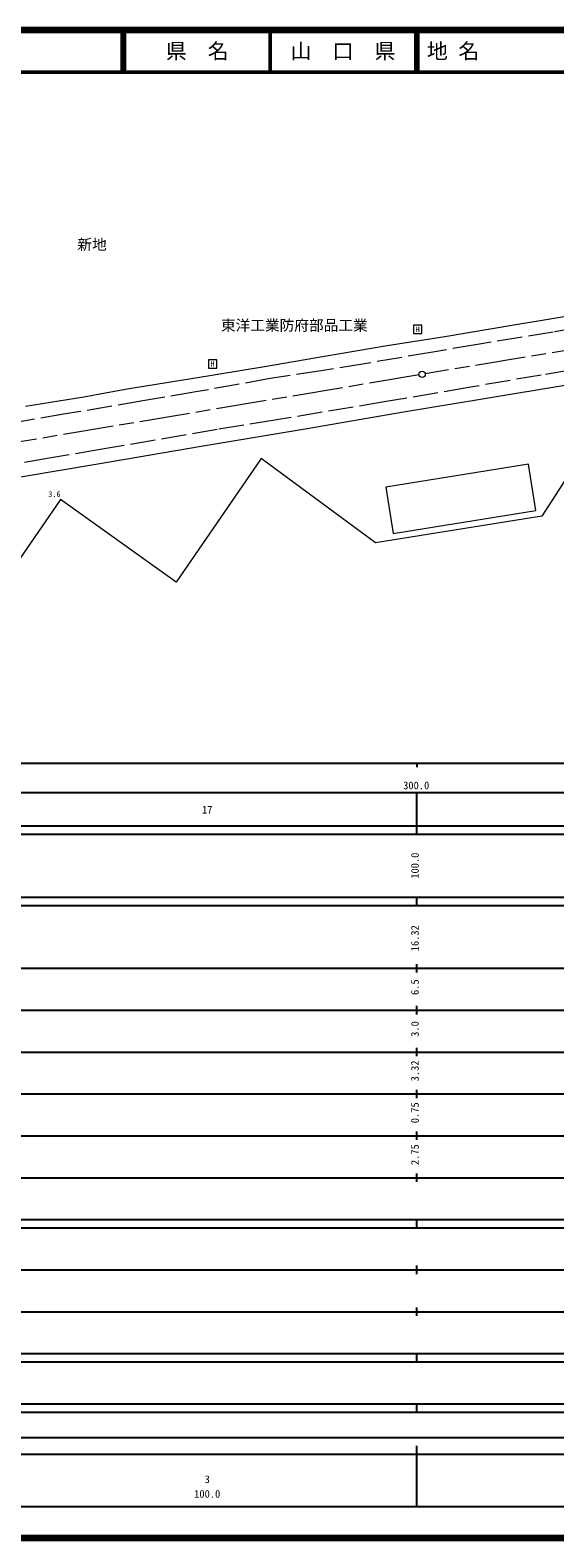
# Model space of a CAD drawing. Units: millimetres, scale not verified. Extents: x 40000 to 680000, y 20000 to 380000.
# Drawn here: x 275779 to 400901, y 20000 to 380000 of the extents above; entities that cross this region are included whole.
import ezdxf
from ezdxf.enums import TextEntityAlignment as Align

# ---------------------------------------------------------------- set-up
doc = ezdxf.new("R2010")
doc.units = ezdxf.units.MM
doc.header["$LTSCALE"] = 1000
doc.linetypes.add('CHAIN', pattern=[18.5, 12, -1.5, 3.5, -1.5])
doc.linetypes.add('DASHED', pattern=[7.5, 6, -1.5])
for name, color, linetype, lineweight in [('M-BGD', 7, 'Continuous', 13), ('M-BGD-EXST', 7, 'Continuous', 13), ('M-BMK', 2, 'CHAIN', 13), ('M-BMK-SRVR', 3, 'Continuous', 13), ('M-STR-HTXT', 7, 'Continuous', 13), ('M-TTL', 2, 'Continuous', 140), ('M-TTL-BAND', 7, 'Continuous', 25), ('M-TTL-LINE', 7, 'Continuous', 50)]:
    doc.layers.add(name, color=color, linetype=linetype, lineweight=lineweight)
doc.layers.add('M-TTL-TXT', color=7, linetype='Continuous')
doc.styles.add('ＭＳ ゴシック', font='')
doc.styles.get('ＭＳ ゴシック').set_extended_font_data('MS Gothic')

msp = doc.modelspace()

# ---------------------------------------------------------------- linework, layer by layer
at = {"layer": 'M-BGD'}
for p, q in [((394598, 276334), (360582, 270885)), ((396368, 265285), (394598, 276334)), ((360582, 270885), (362352, 259836)), ((362352, 259836), (396368, 265285))]:
    msp.add_line(p, q, dxfattribs=at)
at = {"layer": 'M-BGD', "linetype": 'DASHED'}
for points in [[(414154, 310265), (400513, 307915), (382470, 304968), (371809, 303147), (355520, 300333), (345190, 298644), (333039, 296790), (315261, 293612), (302680, 291460), (284238, 288348), (271922, 286262)], [(412031, 299986), (397654, 297642), (380399, 294688), (360233, 291218), (334121, 286857), (320366, 284628), (292492, 279870), (280302, 277766), (271003, 276200), (260146, 274464), (256798, 273861), (253920, 273157), (252495, 272687), (251218, 271923), (250175, 271218), (249103, 270337), (244801, 267033), (241468, 264258), (238648, 261586), (238223, 260793), (237679, 258620), (236930, 254479)]]:
    msp.add_lwpolyline(points, dxfattribs=at)
at = {"layer": 'M-BGD'}
for points in [[(274699, 290184), (288576, 292462), (298891, 294326), (314757, 296895), (331658, 299670), (345949, 302156), (360904, 304683), (374657, 306837), (391102, 309654), (408915, 312595)], [(472815, 299658), (466160, 303514), (446543, 273212), (416520, 292897), (397801, 263951), (358157, 257567), (330834, 277687), (310616, 248201), (282985, 267944), (263544, 239656)], [(240359, 252664), (240177, 254264), (240413, 256001), (240872, 257830), (241629, 259610), (242120, 260407), (243941, 262003), (248379, 265501), (252000, 268569), (253554, 269735), (254720, 270348), (256070, 270614), (263802, 271862), (274418, 273539), (291947, 276464), (316584, 280698), (341345, 284810), (365307, 288921), (382734, 291836), (405193, 295517)]]:
    msp.add_lwpolyline(points, dxfattribs=at)
at = {"layer": 'M-BGD-EXST'}
for points in [[(367174, 307560), (369174, 307560), (369174, 309560), (367174, 309560)], [(318273, 299314), (320273, 299314), (320273, 301314), (318273, 301314)]]:
    msp.add_lwpolyline(points, close=True, dxfattribs=at)
at = {"layer": 'M-BMK'}
for p, q in [((466839, 313984), (369996, 297927)), ((368517, 297680), (271314, 281349))]:
    msp.add_line(p, q, dxfattribs=at)
at = {"layer": 'M-BMK-SRVR'}
msp.add_circle((369256, 297805), 750, dxfattribs=at)
at = {"layer": 'M-TTL'}
for p, q in [((680000, 380000), (40000, 380000)), ((40000, 20000), (680000, 20000))]:
    msp.add_line(p, q, dxfattribs=at)
at = {"layer": 'M-TTL-BAND'}
for p, q in [((40000, 205000), (579000, 205000)), ((368000, 205000), (368000, 204000)), ((68000, 198000), (579000, 198000)), ((368000, 188000), (368000, 198000)), ((40000, 190000), (579000, 190000)), ((40000, 188000), (579000, 188000)), ((40000, 173000), (579000, 173000)), ((368000, 171000), (368000, 173000)), ((40000, 171000), (579000, 171000)), ((40000, 156000), (579000, 156000)), ((368000, 155000), (368000, 157000)), ((46000, 146000), (579000, 146000)), ((368000, 145000), (368000, 147000)), ((368000, 135000), (368000, 137000)), ((52000, 136000), (579000, 136000)), ((46000, 126000), (579000, 126000)), ((368000, 125000), (368000, 127000)), ((52000, 116000), (579000, 116000)), ((368000, 115000), (368000, 117000)), ((46000, 106000), (579000, 106000)), ((368000, 105000), (368000, 107000)), ((40000, 96000), (579000, 96000)), ((40000, 94000), (579000, 94000)), ((368000, 94000), (368000, 96000)), ((49000, 84000), (579000, 84000)), ((368000, 83000), (368000, 85000)), ((40000, 74000), (579000, 74000)), ((368000, 73000), (368000, 75000)), ((40000, 64000), (579000, 64000)), ((40000, 62000), (579000, 62000)), ((368000, 62000), (368000, 64000)), ((40000, 52000), (579000, 52000)), ((368000, 50000), (368000, 52000)), ((40000, 50000), (579000, 50000)), ((71000, 44000), (565000, 44000)), ((40000, 40000), (579000, 40000)), ((368000, 27500), (368000, 42000)), ((68000, 27500), (579000, 27500))]:
    msp.add_line(p, q, dxfattribs=at)
at = {"layer": 'M-TTL-LINE'}
for p, q in [((297750, 380000), (297750, 370000)), ((298250, 380000), (298250, 370000)), ((333000, 380000), (333000, 370000)), ((367750, 380000), (367750, 370000)), ((368250, 380000), (368250, 370000)), ((40000, 370000), (680000, 370000))]:
    msp.add_line(p, q, dxfattribs=at)

# ---------------------------------------------------------------- texts
at = {"layer": 'M-BGD-EXST', "style": 'ＭＳ ゴシック'}
for p in [(368174, 308560), (319273, 300314)]:
    msp.add_text('H', height=1320, dxfattribs=at).set_placement(p, align=Align.MIDDLE_CENTER)
at = {"layer": 'M-STR-HTXT', "style": 'ＭＳ ゴシック'}
for s, height, p in [('新地', 2566, (290535, 328824)), ('東洋工業防府部品工業', 2566, (338768, 309525)), ('3.6', 1320, (281557, 269222))]:
    msp.add_text(s, height=height, dxfattribs=at).set_placement(p, align=Align.MIDDLE_CENTER)
at = {"layer": 'M-TTL-BAND', "style": 'ＭＳ ゴシック'}
for s, p in [('300.0', (367844, 198195)), ('17', (318000, 192405)), ('3', (318000, 32523)), ('100.0', (318000, 29033))]:
    msp.add_text(s, height=1833, dxfattribs=at).set_placement(p, align=Align.BOTTOM_CENTER)
for s, p in [('100.0', (369000, 180500)), ('16.32', (369000, 163174)), ('6.5', (369000, 151500)), ('3.0', (369000, 141500)), ('3.32', (369000, 131500)), ('0.75', (369000, 121500)), ('2.75', (369000, 111500))]:
    msp.add_text(s, height=1833, rotation=90, dxfattribs=at).set_placement(p, align=Align.BOTTOM_CENTER)
at = {"layer": 'M-TTL-TXT', "style": 'ＭＳ ゴシック'}
for s, p in [('県\u3000名', (315625, 375000)), ('山\u3000口\u3000県', (350375, 375000))]:
    msp.add_text(s, height=3666, dxfattribs=at).set_placement(p, align=Align.MIDDLE_CENTER)
msp.add_text('地 名', height=3666, dxfattribs=at).set_placement((370380, 375000), align=Align.MIDDLE_LEFT)

doc.saveas('drawing.dxf')
